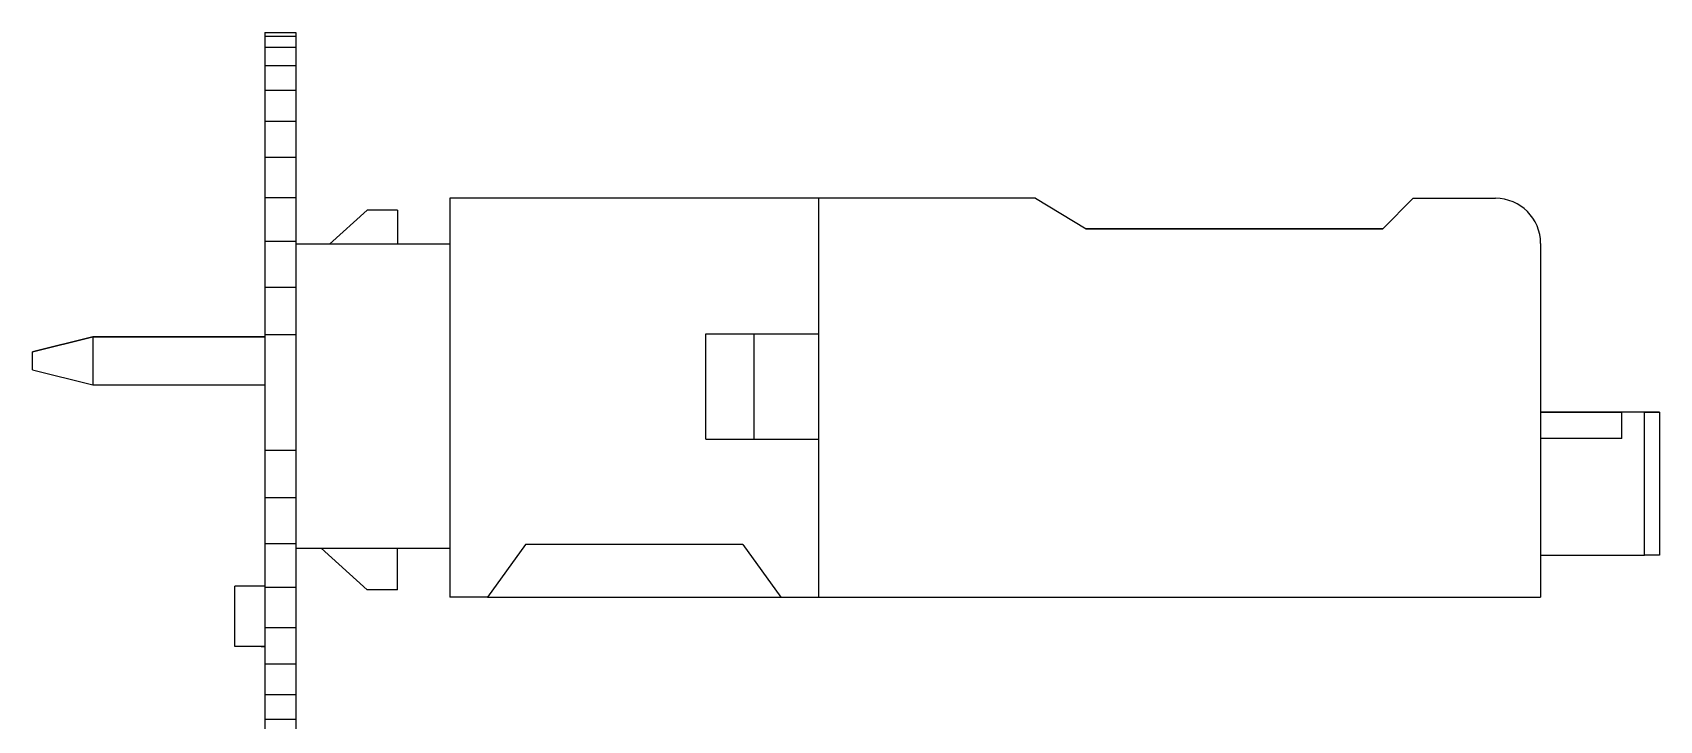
# Model space of a CAD drawing. Header units: millimetres. Extents: x 0 to 841, y 0 to 2287.
# Drawn here: x 446 to 489.26, y 344.04 to 362.31 of the extents above; entities that cross this region are included whole.
import ezdxf

# ---------------------------------------------------------------- set-up
doc = ezdxf.new("R2010")
doc.units = ezdxf.units.MM

msp = doc.modelspace()

# ---------------------------------------------------------------- linework, layer by layer
at = {"color": 7, "linetype": 'Continuous', "lineweight": 25}
for p, q in [((452.176, 362.314), (452.999, 362.314)), ((452.176, 362.314), (452.176, 362.216)), ((452.176, 362.216), (452.999, 362.216)), ((452.176, 362.216), (452.176, 361.922)), ((452.999, 362.314), (452.999, 362.216)), ((452.999, 362.216), (452.999, 361.922)), ((452.176, 361.922), (452.999, 361.922)), ((452.176, 361.922), (452.176, 361.44)), ((452.999, 361.922), (452.999, 361.44)), ((452.176, 361.44), (452.999, 361.44)), ((452.176, 361.44), (452.176, 360.782)), ((452.999, 361.44), (452.999, 360.782)), ((452.176, 360.782), (452.999, 360.782)), ((452.176, 360.782), (452.176, 359.964)), ((452.999, 360.782), (452.999, 359.964)), ((452.176, 359.964), (452.999, 359.964)), ((452.176, 359.964), (452.176, 359.007)), ((452.999, 359.964), (452.999, 359.007)), ((452.176, 359.007), (452.999, 359.007)), ((452.176, 359.007), (452.176, 357.933)), ((452.999, 359.007), (452.999, 357.933)), ((452.176, 357.933), (452.999, 357.933)), ((452.176, 357.933), (452.176, 356.769)), ((452.999, 357.933), (452.999, 356.769)), ((457.099, 357.91), (457.099, 347.31)), ((466.899, 357.91), (457.099, 357.91)), ((457.099, 357.91), (457.099, 357.91)), ((466.899, 357.91), (457.099, 357.91)), ((472.671, 357.91), (466.899, 357.91)), ((472.671, 357.91), (466.899, 357.91)), ((466.899, 357.91), (466.899, 354.31)), ((466.899, 357.91), (466.899, 357.91)), ((472.671, 357.91), (474.011, 357.097)), ((472.671, 357.91), (472.671, 357.91)), ((472.671, 357.91), (474.011, 357.097)), ((481.901, 357.097), (482.713, 357.91)), ((481.901, 357.097), (482.713, 357.91)), ((482.713, 357.91), (484.899, 357.91)), ((482.713, 357.91), (482.713, 357.91)), ((482.713, 357.91), (484.899, 357.91)), ((484.899, 357.91), (484.899, 357.91)), ((454.899, 357.593), (453.899, 356.693)), ((454.899, 357.593), (453.899, 356.693)), ((454.899, 357.593), (454.899, 357.593)), ((455.699, 357.593), (454.899, 357.593)), ((455.699, 357.593), (454.899, 357.593)), ((455.699, 357.593), (455.699, 356.693)), ((455.699, 357.593), (455.699, 357.593)), ((474.011, 357.097), (481.901, 357.097)), ((474.011, 357.097), (474.011, 357.097)), ((481.899, 357.097), (474.011, 357.097)), ((481.901, 357.097), (481.901, 357.097)), ((452.176, 356.769), (452.999, 356.769)), ((452.176, 356.769), (452.176, 355.545)), ((452.999, 356.769), (452.999, 355.545)), ((457.099, 356.693), (452.999, 356.693)), ((457.099, 356.693), (452.999, 356.693)), ((453.899, 356.693), (453.899, 356.693)), ((455.699, 356.693), (453.899, 356.693)), ((455.699, 356.693), (455.699, 356.693)), ((486.099, 356.71), (486.099, 347.31)), ((452.176, 355.545), (452.999, 355.545)), ((452.176, 355.545), (452.176, 354.29)), ((452.999, 355.545), (452.999, 354.29)), ((463.899, 354.31), (465.183, 354.31)), ((463.899, 351.51), (463.899, 354.31)), ((463.899, 354.31), (466.899, 354.31)), ((463.899, 354.31), (463.899, 354.31)), ((465.183, 351.51), (465.183, 354.31)), ((465.183, 354.31), (466.899, 354.31)), ((466.899, 354.31), (466.899, 351.51)), ((445.999, 353.833), (447.599, 354.233)), ((447.599, 354.233), (445.999, 353.833)), ((447.599, 354.233), (447.599, 352.953)), ((447.599, 354.233), (447.599, 354.233)), ((447.599, 354.233), (452.176, 354.233)), ((452.176, 354.233), (447.599, 354.233)), ((452.176, 354.29), (452.999, 354.29)), ((452.176, 354.29), (452.176, 351.218)), ((452.999, 354.29), (452.999, 351.218)), ((445.999, 353.353), (445.999, 353.833)), ((445.999, 353.833), (445.999, 353.833)), ((445.999, 353.353), (447.599, 352.953)), ((447.599, 352.953), (452.176, 352.953)), ((488.259, 352.226), (486.099, 352.226)), ((486.099, 352.226), (488.259, 352.226)), ((487.659, 352.226), (487.659, 352.226)), ((488.901, 352.226), (488.017, 352.226)), ((488.901, 352.226), (488.017, 352.226)), ((488.259, 352.226), (488.259, 352.226)), ((488.859, 352.226), (488.259, 352.226)), ((488.859, 352.226), (488.259, 352.226)), ((488.259, 352.226), (488.259, 352.226)), ((488.259, 351.526), (488.259, 352.226)), ((488.859, 348.426), (488.859, 352.226)), ((489.259, 352.226), (489.259, 352.226)), ((489.259, 352.226), (489.259, 352.226)), ((489.259, 352.226), (489.259, 352.226)), ((489.259, 352.226), (489.259, 352.226)), ((489.259, 352.226), (489.259, 352.226)), ((489.259, 352.226), (489.259, 352.226)), ((489.259, 352.226), (489.259, 352.226)), ((489.259, 352.226), (489.259, 352.226)), ((489.259, 352.226), (489.259, 348.426)), ((463.899, 351.51), (465.183, 351.51)), ((465.183, 351.51), (466.899, 351.51)), ((466.899, 351.51), (466.899, 347.31)), ((488.259, 351.526), (486.099, 351.526)), ((488.259, 351.526), (486.099, 351.526)), ((488.259, 351.526), (488.259, 351.526)), ((452.176, 351.218), (452.999, 351.218)), ((452.176, 351.218), (452.176, 349.962)), ((452.999, 351.218), (452.999, 349.962)), ((452.176, 349.962), (452.999, 349.962)), ((452.176, 349.962), (452.176, 348.738)), ((452.999, 349.962), (452.999, 348.738)), ((452.176, 348.738), (452.999, 348.738)), ((452.176, 348.738), (452.176, 347.575)), ((452.999, 348.738), (452.999, 347.575)), ((459.111, 348.71), (458.099, 347.31)), ((464.887, 348.71), (459.111, 348.71)), ((464.887, 348.71), (465.899, 347.31)), ((452.999, 348.61), (457.099, 348.61)), ((454.899, 347.51), (453.677, 348.61)), ((455.699, 347.51), (455.699, 348.61)), ((486.099, 348.426), (488.859, 348.426)), ((451.376, 346.002), (451.376, 347.602)), ((452.176, 347.602), (451.376, 347.602)), ((452.176, 347.575), (452.999, 347.575)), ((452.176, 347.575), (452.176, 346.501)), ((452.999, 347.575), (452.999, 346.501)), ((455.699, 347.51), (454.899, 347.51)), ((451.374, 346.992), (451.376, 346.992)), ((458.099, 347.31), (457.099, 347.31)), ((458.099, 347.31), (465.899, 347.31)), ((465.899, 347.31), (466.899, 347.31)), ((466.899, 347.31), (486.099, 347.31)), ((451.374, 346.915), (451.376, 346.915)), ((451.374, 346.853), (451.376, 346.853)), ((451.374, 346.853), (451.374, 346.851)), ((451.374, 346.851), (451.376, 346.851)), ((451.374, 346.784), (451.376, 346.784)), ((451.374, 346.692), (451.376, 346.692)), ((452.176, 346.501), (452.999, 346.501)), ((452.176, 346.501), (452.176, 345.543)), ((452.999, 346.501), (452.999, 345.543)), ((452.176, 346.002), (451.376, 346.002)), ((452.076, 346.002), (451.376, 346.002)), ((452.076, 346.002), (452.176, 346.002)), ((452.076, 346.002), (452.076, 346.002)), ((452.176, 345.543), (452.999, 345.543)), ((452.176, 345.543), (452.176, 344.726)), ((452.999, 345.543), (452.999, 344.726)), ((452.176, 344.726), (452.999, 344.726)), ((452.176, 344.726), (452.176, 344.068)), ((452.999, 344.726), (452.999, 344.068)), ((452.176, 344.068), (452.999, 344.068)), ((452.176, 344.068), (452.176, 343.586)), ((452.999, 344.068), (452.999, 343.586))]:
    msp.add_line(p, q, dxfattribs=at)
at = {"color": 7, "linetype": 'Continuous', "lineweight": 25, "flags": 128}
for points in [[(487.659, 352.226), (487.666, 352.226), (487.685, 352.226), (487.718, 352.226), (487.762, 352.226), (487.815, 352.226), (487.877, 352.226), (487.945, 352.226), (488.017, 352.226)], [(488.017, 352.226), (487.945, 352.226), (487.877, 352.226), (487.815, 352.226), (487.762, 352.226), (487.718, 352.226), (487.685, 352.226), (487.666, 352.226), (487.659, 352.226)], [(489.259, 352.226), (489.251, 352.226), (489.228, 352.226), (489.191, 352.226), (489.142, 352.226), (489.081, 352.226), (489.012, 352.226), (488.937, 352.226), (488.859, 352.226)], [(488.859, 352.226), (488.937, 352.226), (489.012, 352.226), (489.081, 352.226), (489.142, 352.226), (489.191, 352.226), (489.228, 352.226), (489.251, 352.226), (489.259, 352.226)], [(488.901, 352.226), (488.972, 352.226), (489.04, 352.226), (489.102, 352.226), (489.156, 352.226), (489.2, 352.226), (489.232, 352.226), (489.252, 352.226), (489.259, 352.226)], [(489.259, 352.226), (489.252, 352.226), (489.232, 352.226), (489.2, 352.226), (489.156, 352.226), (489.102, 352.226), (489.04, 352.226), (488.972, 352.226), (488.901, 352.226)], [(489.259, 348.426), (489.251, 348.426), (489.228, 348.426), (489.191, 348.426), (489.142, 348.426), (489.081, 348.426), (489.012, 348.426), (488.937, 348.426), (488.859, 348.426)]]:
    msp.add_lwpolyline(points, dxfattribs=at)
at = {"color": 7, "linetype": 'Continuous', "lineweight": 25}
for centre, radius, start, end in [((484.899, 356.71), 1.2, 360, 89.9997), ((484.899, 356.71), 1.2, 360, 89.9996), ((481.899, 356.497), 0.6, 89.8027, 89.9999)]:
    msp.add_arc(centre, radius, start, end, dxfattribs=at)

doc.saveas('drawing.dxf')
